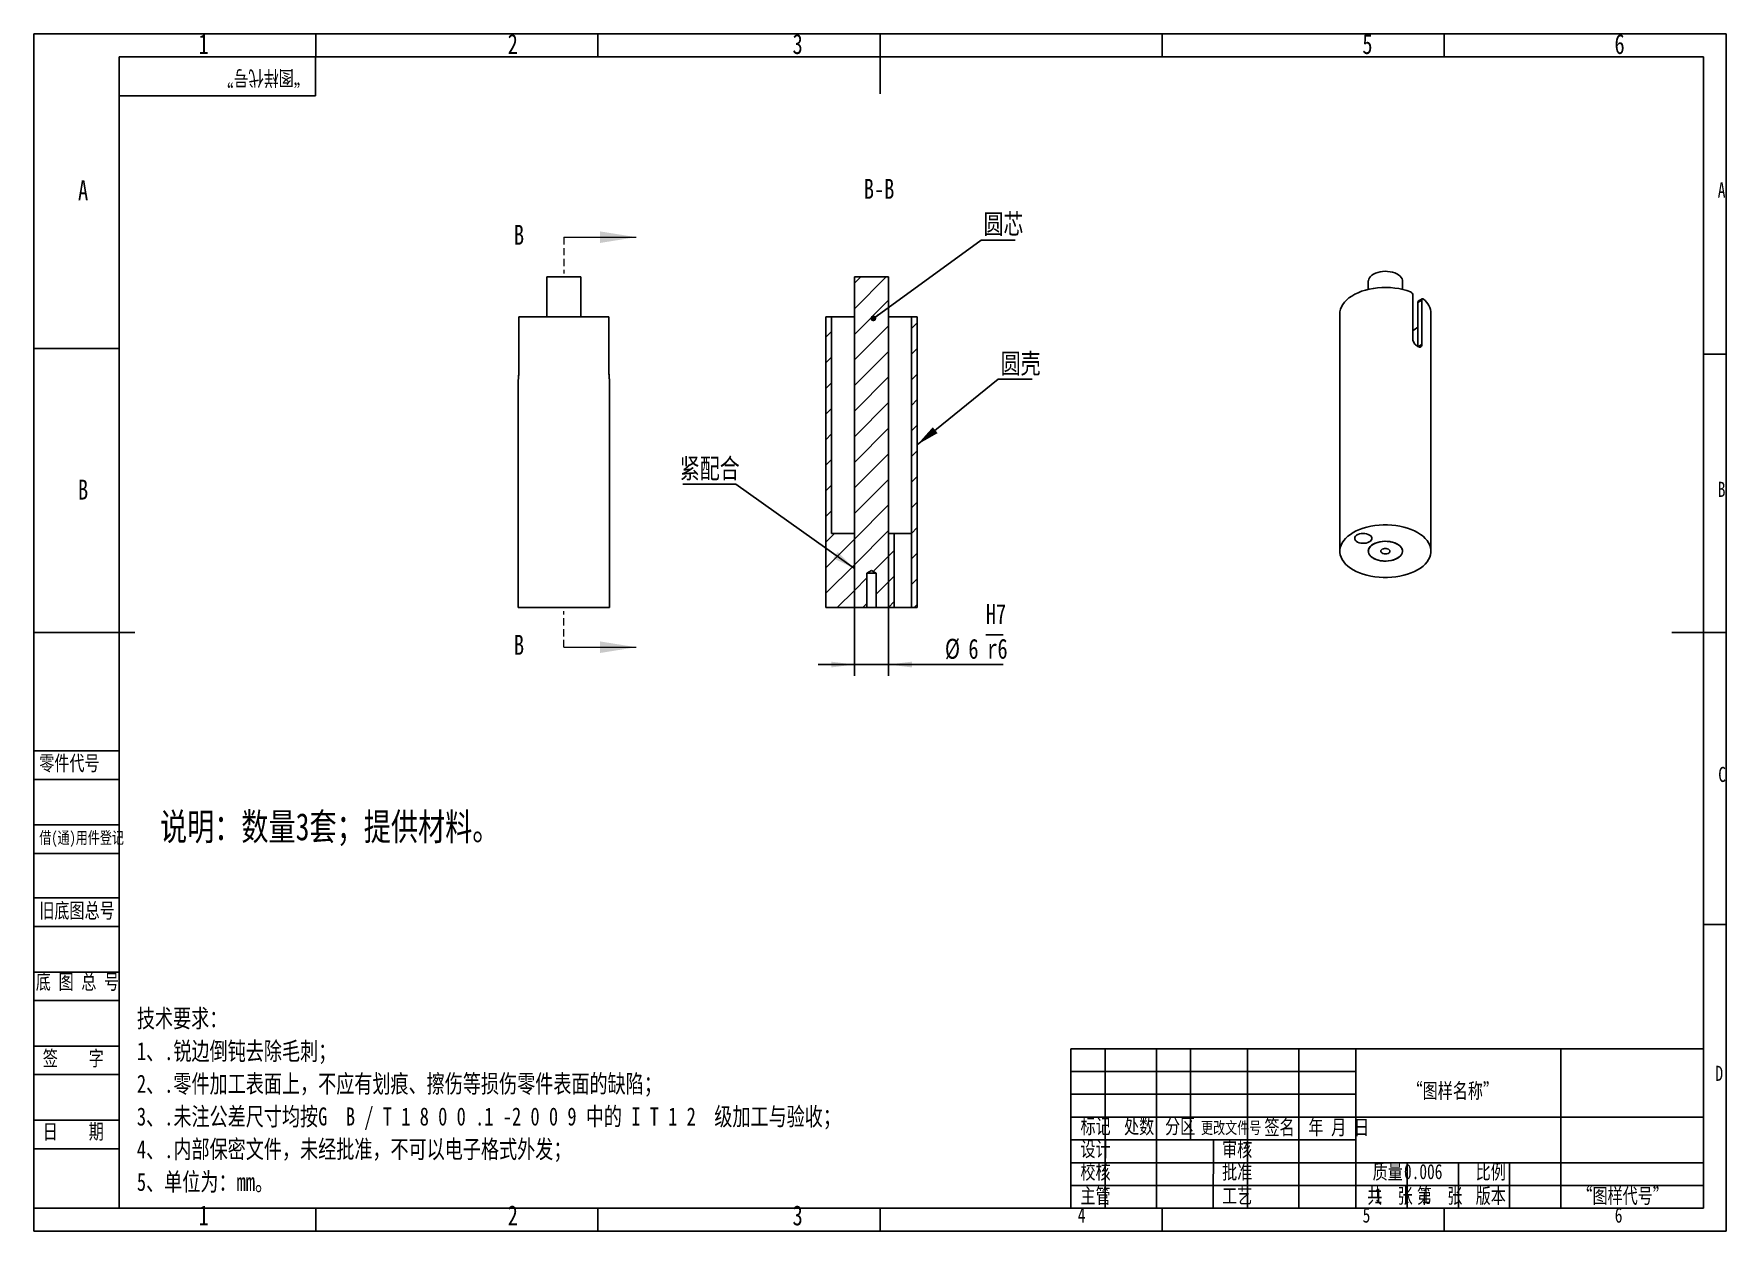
# Model space of a CAD drawing. Header units: millimetres. Extents: x 0 to 297, y 0 to 210.
import ezdxf

# ---------------------------------------------------------------- set-up
doc = ezdxf.new("R2010")
doc.units = ezdxf.units.MM
doc.linetypes.add('HIDDEN', pattern=[1.905, 1.27, -0.635])
doc.layers.add('图框', color=7, linetype='Continuous')
doc.layers.add('粗实线层', color=7, linetype='Continuous', lineweight=25)
doc.styles.add('SLDTEXTSTYLE0', font='HYSWLONGFANGSONG.TTF', dxfattribs={"bigfont": 'bigfont'})
doc.styles.add('SLDTEXTSTYLE1', font='HYSWLONGFANGSONG.TTF')
doc.styles.add('SLDTEXTSTYLE2', font='长仿宋体', dxfattribs={"bigfont": 'bigfont'})
doc.styles.get("Standard").update_dxf_attribs({"font": 'HYSWLONGFANGSONG.TTF'})
doc.dimstyles.new('SLDDIMSTYLE0', dxfattribs={"dimtxt": 3.5, "dimasz": 4.08, "dimexe": 0, "dimexo": 0.0625, "dimgap": 0.875, "dimtad": 2, "dimrnd": 1e-09, "dimzin": 12, "dimdsep": 46, "dimtxsty": 'SLDTEXTSTYLE1', "dimsah": 1, "dimcen": 0.09, "dimadec": 0, "dimazin": 3, "dimtfac": 1, "dimtmove": 0, "dimatfit": 0, "dimfxl": 0, "dimfrac": 2, "dimtolj": 1, "dimarcsym": 0})
doc.dimstyles.new('SLDDIMSTYLE1', dxfattribs={"dimtxt": 0.18, "dimasz": 1.016, "dimexe": 0, "dimexo": 0.0625, "dimgap": 0, "dimtad": 0, "dimtih": 1, "dimtoh": 1, "dimdec": 0, "dimrnd": 1e-09, "dimzin": 0, "dimdsep": 46, "dimtxsty": 'Standard', "dimblk1": 'DOT', "dimblk2": 'DOT', "dimsah": 1, "dimcen": 0.09, "dimadec": 0, "dimazin": 0, "dimtfac": 1.016, "dimtdec": 0, "dimtofl": 0, "dimtmove": 0, "dimatfit": 3, "dimldrblk": 'DOT', "dimfxl": 0, "dimfrac": 2, "dimtolj": 1, "dimtzin": 0, "dimarcsym": 0})
doc.dimstyles.new('SLDDIMSTYLE2', dxfattribs={"dimtxt": 0.18, "dimasz": 4.08, "dimexe": 0, "dimexo": 0.0625, "dimgap": 0, "dimtad": 0, "dimtih": 1, "dimtoh": 1, "dimdec": 0, "dimrnd": 1e-09, "dimzin": 0, "dimdsep": 46, "dimtxsty": 'Standard', "dimsah": 1, "dimcen": 0.09, "dimadec": 0, "dimazin": 0, "dimtfac": 4.08, "dimtdec": 0, "dimtofl": 0, "dimtmove": 0, "dimatfit": 3, "dimfxl": 0, "dimfrac": 2, "dimtolj": 1, "dimtzin": 0, "dimarcsym": 0})

# ---------------------------------------------------------------- blocks, each defined once
blk = doc.blocks.new('SW_NOTE_0')
at = {"layer": '图框', "color": 0, "char_height": 3.175, "attachment_point": 1, "style": 'SLDTEXTSTYLE0'}
for s, insert in [('\\M+18B5A术\\M+19776\\M+18B81\\M+18146', (0, 4.09)), ('1\\M+18141.锐边\\M+1937C钝\\M+18B8E\\M+18F9C\\M+196D1\\M+18E68\\M+18147', (0, -1.64)), ('2\\M+18141.\\M+197EB\\M+18C8F\\M+189C1\\M+18D48\\M+1955C\\M+196CA\\M+18FE3\\M+18143\\M+19573应\\M+1974C划\\M+18DAD\\M+18141\\M+18E43伤\\M+19399损伤\\M+197EB\\M+18C8F\\M+1955C\\M+196CA\\M+19349\\M+1E39E\\M+1E89C\\M+18147', (0, -7.37)), ('3\\M+18141.\\M+196A2\\M+1928D\\M+18CF6\\M+18DB7\\M+18EDA\\M+190A1\\M+18BCF\\M+188C2G  B / T 1 8 0 0 .1 -2 0 0 9 \\M+19286\\M+19349 I T 1 2  级\\M+189C1\\M+18D48\\M+1975E验\\M+19DBE\\M+18147', (0, -13.11)), ('4\\M+18141.\\M+193E0\\M+19594\\M+195DB\\M+196A7\\M+195B6\\M+18C8F\\M+18143\\M+196A2经\\M+194E1\\M+18F79\\M+18143\\M+19573\\M+189C2\\M+188C8电\\M+18E71\\M+18A69\\M+18EAE\\M+18A4F发\\M+18147', (0, -18.84)), ('5\\M+18141单\\M+188CA为\\M+18146mm\\M+18142', (0, -24.57))]:
    blk.add_mtext(s, dxfattribs=dict(at, insert=insert))
blk = doc.blocks.new('_D')
at = {"layer": '图框'}
for p, q in [((144.01, 109.57), (144.01, 97.57)), ((150.01, 109.57), (150.01, 97.57)), ((167.07, 104.79), (170.13, 104.79)), ((144.01, 99.57), (137.66, 99.57)), ((144.01, 99.57), (150.01, 99.57)), ((150.01, 99.57), (170.13, 99.57))]:
    blk.add_line(p, q, dxfattribs=at)
for points in [[(144.01, 99.57), (139.93, 100.08), (139.93, 99.06)], [(150.01, 99.57), (154.09, 99.06), (154.09, 100.08)]]:
    blk.add_solid(points, dxfattribs=at)
at = {"layer": '图框', "char_height": 3.5, "attachment_point": 1, "style": 'SLDTEXTSTYLE1'}
for s, insert in [('H7', (167.07, 110.16)), ('%%c', (159.89, 104.09)), ('6', (164.01, 104.08)), ('r6', (167.33, 104.09))]:
    blk.add_mtext(s, dxfattribs=dict(at, insert=insert))
blk = doc.blocks.new('SW_NOTE_1')
at = {"layer": '图框', "color": 0}
blk.add_line((6, 0), (0, 0), dxfattribs=at)
at = {"layer": '图框', "color": 0, "insert": (0.44, 4.62), "char_height": 3.5, "attachment_point": 1, "style": 'SLDTEXTSTYLE0'}
blk.add_mtext('圆\\M+19063', dxfattribs=at)
blk = doc.blocks.new('_DOT')
at = {"color": 0, "linetype": 'ByBlock', "lineweight": -2}
blk.add_line((-0.5, 0), (-1, 0), dxfattribs=at)
at = {"color": 0, "linetype": 'ByBlock', "const_width": 0.5}
blk.add_lwpolyline([(-0.25, 0, 1), (0.25, 0, 1)], format="xyb", close=True, dxfattribs=at)
blk = doc.blocks.new('SW_NOTE_2')
at = {"layer": '图框', "color": 0}
blk.add_line((6.01, 0), (0, 0), dxfattribs=at)
at = {"layer": '图框', "color": 0, "insert": (0.47, 4.52), "char_height": 3.5, "attachment_point": 1, "style": 'SLDTEXTSTYLE0'}
blk.add_mtext('圆壳', dxfattribs=at)
blk = doc.blocks.new('SW_NOTE_3')
at = {"layer": '图框', "color": 0}
blk.add_line((-9.31, 0), (0, 0), dxfattribs=at)
at = {"layer": '图框', "color": 0, "insert": (-9.81, 4.53), "char_height": 3.5, "attachment_point": 1, "style": 'SLDTEXTSTYLE0'}
blk.add_mtext('紧\\M+1947A\\M+18D87', dxfattribs=at)

msp = doc.modelspace()

# ---------------------------------------------------------------- hatches: boundary and pattern name
at = {"layer": '图框', "linetype": 'Continuous', "lineweight": 18}
h = msp.add_hatch(dxfattribs=at)
h.set_pattern_fill('ANSI31', color=256, angle=3e-322, style=0)
h.paths.add_polyline_path([(150.011, 109.569), (150.011, 167.569), (144.011, 167.569), (144.011, 109.569), (146.211, 109.569), (146.211, 115.569), (147.011, 116.049), (147.811, 115.569), (147.811, 109.569)], flags=0)
h = msp.add_hatch(dxfattribs=at)
h.set_pattern_fill('ANSI31', color=256, angle=3e-322, style=0)
h.paths.add_polyline_path([(140.011, 122.569), (140.011, 160.569), (139.011, 160.569), (139.011, 109.569), (144.011, 109.569), (144.011, 122.569)], flags=0)
h = msp.add_hatch(dxfattribs=at)
h.set_pattern_fill('ANSI31', color=256, angle=3e-322, style=0)
h.paths.add_polyline_path([(155.011, 109.569), (155.011, 160.569), (154.011, 160.569), (154.011, 122.569), (154.011, 109.569)], flags=0)
h = msp.add_hatch(dxfattribs=at)
h.set_pattern_fill('ANSI31', color=256, angle=3e-322, style=0)
h.paths.add_polyline_path([(150.011, 122.569), (150.011, 109.569), (151.011, 109.569), (151.011, 122.569)], flags=0)

# ---------------------------------------------------------------- linework, layer by layer
at = {"color": 7, "linetype": 'HIDDEN', "lineweight": 18}
for p, q in [((93.013, 174.529), (93.013, 168.179)), ((93.013, 102.609), (93.013, 108.959))]:
    msp.add_line(p, q, dxfattribs=at)
at = {"color": 7, "linetype": 'Continuous', "lineweight": 18}
for p, q in [((93.013, 174.529), (105.713, 174.529)), ((93.013, 102.609), (105.713, 102.609))]:
    msp.add_line(p, q, dxfattribs=at)
at = {"color": 7, "linetype": 'Continuous', "lineweight": 25}
for p, q in [((90.013, 167.569), (90.013, 160.569)), ((91.372, 167.569), (90.013, 167.569)), ((96.013, 167.569), (91.372, 167.569)), ((96.013, 160.569), (96.013, 167.569)), ((144.011, 109.569), (144.011, 167.569)), ((144.011, 167.569), (150.011, 167.569)), ((150.011, 167.569), (150.011, 109.569)), ((234.198, 166.81), (234.198, 165.375)), ((240.198, 165.375), (240.198, 166.81)), ((242.024, 156.612), (242.024, 164.369)), ((243.579, 163.471), (242.864, 163.059)), ((243.667, 163.691), (242.95, 163.277)), ((243.579, 163.471), (243.579, 155.714)), ((85.174, 160.569), (100.851, 160.569)), ((139.011, 109.569), (139.011, 160.569)), ((140.011, 160.569), (139.011, 160.569)), ((140.011, 160.569), (140.011, 122.569)), ((144.011, 160.569), (140.011, 160.569)), ((154.011, 160.569), (150.011, 160.569)), ((154.011, 122.569), (154.011, 160.569)), ((155.011, 160.569), (154.011, 160.569)), ((155.011, 160.569), (155.011, 109.569)), ((229.198, 161.094), (229.198, 119.45)), ((242.864, 155.372), (242.864, 163.059)), ((245.198, 119.45), (245.198, 161.094)), ((85.089, 160.069), (85.089, 150.569)), ((100.937, 150.569), (100.937, 160.069)), ((85.013, 149.569), (85.013, 109.569)), ((85.013, 149.569), (85.013, 149.569)), ((101.013, 149.569), (101.012, 149.569)), ((101.013, 109.569), (101.013, 149.569)), ((144.011, 122.569), (140.011, 122.569)), ((144.011, 122.569), (144.011, 109.569)), ((150.011, 109.569), (150.011, 122.569)), ((151.011, 122.569), (150.011, 122.569)), ((151.011, 122.569), (151.011, 109.569)), ((154.011, 122.569), (151.011, 122.569)), ((154.011, 109.569), (154.011, 122.569)), ((147.011, 116.049), (146.211, 115.569)), ((147.811, 115.569), (147.011, 116.049)), ((146.211, 115.569), (146.211, 109.569)), ((146.211, 115.569), (147.811, 115.569)), ((147.811, 109.569), (147.811, 115.569)), ((85.013, 109.569), (93.013, 109.569)), ((93.013, 109.569), (101.013, 109.569)), ((144.011, 109.569), (139.011, 109.569)), ((144.011, 109.569), (146.211, 109.569)), ((146.211, 109.569), (147.811, 109.569)), ((147.811, 109.569), (150.011, 109.569)), ((151.011, 109.569), (150.011, 109.569)), ((151.011, 109.569), (154.011, 109.569)), ((155.011, 109.569), (154.011, 109.569))]:
    msp.add_line(p, q, dxfattribs=at)
at = {"color": 8, "linetype": 'Continuous', "lineweight": 25}
msp.add_line((242.925, 155.337), (243.579, 155.714), dxfattribs=at)
at = {"color": 7, "linetype": 'Continuous', "lineweight": 25, "flags": 128}
for points in [[(234.262, 167.165), (234.203, 166.909), (234.198, 166.81)], [(240.198, 166.81), (240.186, 166.97), (240.111, 167.225), (239.971, 167.471), (239.77, 167.702), (239.51, 167.913), (239.2, 168.1), (238.844, 168.258), (238.452, 168.383), (238.032, 168.474), (237.593, 168.527), (237.145, 168.541), (236.699, 168.518), (236.264, 168.455), (235.849, 168.357), (235.465, 168.223), (235.119, 168.058), (234.82, 167.866), (234.574, 167.649), (234.387, 167.414), (234.262, 167.165)], [(229.198, 161.094), (229.222, 161.45), (229.316, 161.882), (229.48, 162.308), (229.712, 162.723), (230.012, 163.123), (230.375, 163.505), (230.8, 163.866), (231.281, 164.202), (231.815, 164.51), (232.397, 164.788), (233.022, 165.033), (233.684, 165.243), (234.377, 165.416), (235.096, 165.55), (235.833, 165.645), (236.582, 165.699), (237.337, 165.712), (238.091, 165.684), (238.837, 165.614), (239.568, 165.505), (240.278, 165.356), (240.961, 165.17), (241.61, 164.947)], [(231.542, 122.716), (232.088, 123.004), (232.677, 123.261), (233.306, 123.485), (233.967, 123.675), (234.656, 123.829), (235.367, 123.946), (236.093, 124.025), (236.829, 124.064), (237.568, 124.064), (238.304, 124.025), (239.03, 123.946), (239.741, 123.829), (240.43, 123.675), (241.091, 123.485), (241.719, 123.261), (242.309, 123.004), (242.855, 122.716), (243.353, 122.401), (243.798, 122.06), (244.187, 121.698), (244.517, 121.316), (244.784, 120.918), (244.986, 120.508), (245.122, 120.089), (245.19, 119.664), (245.19, 119.237), (245.122, 118.812), (244.986, 118.393), (244.784, 117.983), (244.517, 117.585), (244.187, 117.203), (243.798, 116.841), (243.353, 116.5), (242.855, 116.185), (242.309, 115.897), (241.719, 115.64), (241.091, 115.416), (240.43, 115.226), (239.741, 115.072), (239.03, 114.955), (238.304, 114.876), (237.568, 114.837), (236.829, 114.837), (236.093, 114.876), (235.367, 114.955), (234.656, 115.072), (233.967, 115.226), (233.306, 115.416), (232.677, 115.64), (232.088, 115.897), (231.542, 116.185), (231.044, 116.5), (230.598, 116.841), (230.209, 117.203), (229.88, 117.585), (229.613, 117.983), (229.411, 118.393), (229.275, 118.812), (229.207, 119.237), (229.207, 119.664), (229.275, 120.089), (229.411, 120.508), (229.613, 120.918), (229.88, 121.316), (230.209, 121.698), (230.598, 122.06), (231.044, 122.401), (231.542, 122.716)], [(234.37, 121.083), (234.573, 121.229), (234.717, 121.397), (234.796, 121.579), (234.804, 121.766), (234.743, 121.95), (234.615, 122.122), (234.426, 122.274), (234.184, 122.399), (233.902, 122.491), (233.592, 122.546), (233.269, 122.561), (232.947, 122.536), (232.643, 122.471), (232.37, 122.371), (232.14, 122.238), (231.966, 122.08), (231.854, 121.905), (231.81, 121.719), (231.836, 121.532), (231.931, 121.353), (232.091, 121.19), (232.308, 121.051), (232.571, 120.942), (232.869, 120.868), (233.188, 120.833), (233.512, 120.838), (233.827, 120.883), (234.117, 120.966), (234.37, 121.083)], [(239.32, 118.226), (239.612, 118.422), (239.851, 118.641), (240.03, 118.878), (240.146, 119.129), (240.196, 119.386), (240.18, 119.644), (240.096, 119.899), (239.948, 120.143), (239.739, 120.372), (239.472, 120.58), (239.155, 120.763), (238.794, 120.917), (238.398, 121.038), (237.975, 121.123), (237.534, 121.171), (237.086, 121.181), (236.641, 121.152), (236.208, 121.085), (235.797, 120.982), (235.417, 120.844), (235.077, 120.675), (234.785, 120.479), (234.546, 120.26), (234.367, 120.022), (234.251, 119.772), (234.2, 119.515), (234.217, 119.257), (234.301, 119.002), (234.449, 118.758), (234.658, 118.529), (234.924, 118.321), (235.242, 118.138), (235.602, 117.984), (235.999, 117.863), (236.422, 117.778), (236.863, 117.73), (237.311, 117.72), (237.756, 117.749), (238.189, 117.816), (238.6, 117.919), (238.98, 118.057), (239.32, 118.226)], [(234.262, 119.806), (234.203, 119.549), (234.211, 119.291), (234.286, 119.035), (234.426, 118.789), (234.627, 118.558), (234.886, 118.347), (235.197, 118.16), (235.553, 118.003), (235.945, 117.877), (236.365, 117.787), (236.804, 117.734), (237.252, 117.719), (237.698, 117.743), (238.133, 117.805), (238.548, 117.904), (238.932, 118.037), (239.278, 118.202), (239.577, 118.395), (239.823, 118.611), (240.01, 118.846), (240.135, 119.095), (240.194, 119.352), (240.186, 119.61), (240.111, 119.866), (239.971, 120.112), (239.77, 120.343), (239.51, 120.554), (239.2, 120.741), (238.844, 120.898), (238.452, 121.024), (238.032, 121.114), (237.593, 121.167), (237.145, 121.182), (236.699, 121.158), (236.264, 121.096), (235.849, 120.997), (235.465, 120.864), (235.119, 120.699), (234.82, 120.506), (234.574, 120.29), (234.387, 120.055), (234.262, 119.806)], [(236.415, 119.545), (236.402, 119.408), (236.459, 119.274), (236.582, 119.156), (236.76, 119.064), (236.976, 119.007), (237.213, 118.989), (237.448, 119.012), (237.661, 119.074), (237.833, 119.169), (237.948, 119.289), (237.997, 119.424), (237.975, 119.561), (237.884, 119.688), (237.732, 119.795), (237.533, 119.87), (237.304, 119.908), (237.065, 119.906), (236.839, 119.863), (236.644, 119.783), (236.499, 119.674), (236.415, 119.545)]]:
    msp.add_lwpolyline(points, dxfattribs=at)
at = {"color": 7, "linetype": 'Continuous', "lineweight": 25}
for centre, radius, start, end in [((241.861, 160.975), 3.339, 2.04683, 52.96834), ((239.237, 163.306), 5.847, 298.46927, 308.35173), ((239.089, 148.854), 7.533, 59.38163, 60.62374)]:
    msp.add_arc(centre, radius, start, end, dxfattribs=at)
for points, knots in [([(242.024, 164.369), (242.024, 164.478), (241.979, 164.604), (241.828, 164.818), (241.721, 164.905), (241.61, 164.947)], [0, 0, 0, 0, 0.5, 0.5, 1, 1, 1, 1]), ([(243.872, 163.641), (243.799, 163.705), (243.724, 163.723), (243.613, 163.661), (243.579, 163.58), (243.579, 163.471)], [0, 0, 0, 0, 0.5, 0.5, 1, 1, 1, 1]), ([(85.174, 160.569), (85.148, 160.569), (85.125, 160.516), (85.096, 160.332), (85.089, 160.202), (85.089, 160.069)], [0, 0, 0, 0, 0.5, 0.5, 1, 1, 1, 1]), ([(100.937, 160.069), (100.937, 160.202), (100.93, 160.332), (100.9, 160.516), (100.878, 160.569), (100.851, 160.569)], [0, 0, 0, 0, 0.5, 0.5, 1, 1, 1, 1]), ([(242.864, 163.059), (242.868, 163.101), (242.875, 163.185), (242.911, 163.257), (242.944, 163.268), (242.953, 163.271)], [0, 0, 0, 0, 0.4238258, 0.8476142, 1, 1, 1, 1]), ([(242.784, 155.418), (242.689, 155.472), (242.594, 155.544), (242.413, 155.719), (242.328, 155.82), (242.112, 156.147), (242.024, 156.396), (242.024, 156.612)], [0, 0, 0, 0, 0.25, 0.25, 0.5, 0.5, 1, 1, 1, 1]), ([(243.579, 155.714), (243.579, 155.606), (243.564, 155.512), (243.502, 155.361), (243.456, 155.305), (243.28, 155.203), (243.11, 155.227), (242.926, 155.337)], [0, 0, 0, 0, 0.25, 0.25, 0.5, 0.5, 1, 1, 1, 1]), ([(85.089, 150.569), (85.089, 150.436), (85.085, 150.307), (85.072, 150.065), (85.063, 149.954), (85.035, 149.678), (85.017, 149.569), (85.013, 149.569)], [0, 0, 0, 0, 0.25, 0.25, 0.5, 0.5, 1, 1, 1, 1]), ([(101.012, 149.569), (101.011, 149.569), (101.006, 149.595), (100.991, 149.695), (100.981, 149.769), (100.953, 150.045), (100.937, 150.304), (100.937, 150.569)], [0, 0, 0, 0, 0.25, 0.25, 0.5, 0.5, 1, 1, 1, 1])]:
    msp.add_open_spline(points, degree=3, knots=knots, dxfattribs=at)
at = {"color": 7, "linetype": 'Continuous', "lineweight": 18}
for points in [[(105.713, 174.529), (99.363, 175.545), (99.363, 173.513)], [(105.713, 102.609), (99.363, 103.625), (99.363, 101.593)]]:
    msp.add_solid(points, dxfattribs=at)
at = {"layer": '图框'}
for p, q in [((0, 0.19), (0, 210.19)), ((0, 210.19), (297, 210.19)), ((49.5, 210.19), (49.5, 206.19)), ((99, 210.19), (99, 206.19)), ((198, 210.19), (198, 206.19)), ((247.5, 210.19), (247.5, 206.19)), ((297, 0.19), (297, 210.19)), ((0, 155), (15, 155)), ((297, 154), (293, 154)), ((0, 84.431), (15, 84.431)), ((0, 79.431), (15, 79.431)), ((0, 71.431), (15, 71.431)), ((0, 66.431), (15, 66.431)), ((0, 58.64), (15, 58.64)), ((0, 53.64), (15, 53.64)), ((297, 54), (293, 54)), ((0, 45.64), (15, 45.64)), ((0, 40.64), (15, 40.64)), ((0, 32.64), (15, 32.64)), ((0, 27.64), (15, 27.64)), ((182, 28.19), (232, 28.19)), ((182, 24.19), (232, 24.19)), ((0, 19.64), (15, 19.64)), ((0, 14.64), (15, 14.64)), ((241, 11.19), (241, 12.19)), ((259, 11.19), (259, 12.19)), ((241, 11.19), (241, 4.19)), ((259, 11.19), (259, 4.19)), ((49.5, 0.19), (49.5, 4.19)), ((99, 0.19), (99, 4.19)), ((198, 0.19), (198, 4.19)), ((247.5, 0.19), (247.5, 4.19)), ((0, 0.19), (297, 0.19))]:
    msp.add_line(p, q, dxfattribs=at)
at = {"layer": '图框', "lineweight": 25}
for p, q in [((148.5, 210.19), (148.5, 199.659)), ((0, 105.19), (17.725, 105.19)), ((297, 105.19), (287.44, 105.19)), ((182, 32.19), (182, 4.19)), ((182, 32.19), (293, 32.19)), ((188, 32.19), (188, 4.19)), ((197, 32.19), (197, 25.19)), ((203, 32.19), (203, 16.19)), ((213, 32.19), (213, 4.19)), ((222, 32.19), (222, 4.19)), ((232, 32.19), (232, 4.19)), ((268, 32.19), (268, 4.19)), ((197, 25.19), (197, 4.19)), ((182, 20.19), (293, 20.19)), ((182, 16.19), (232, 16.19)), ((207, 16.19), (206.996, 4.19)), ((182, 12.19), (293, 12.19)), ((250, 12.19), (250, 4.19)), ((182, 8.19), (209.89, 8.19)), ((209.89, 8.19), (293, 8.19)), ((0, 4.19), (293, 4.19)), ((148.5, 0.19), (148.5, 4.19))]:
    msp.add_line(p, q, dxfattribs=at)
at = {"layer": '图框', "linetype": 'Continuous', "lineweight": 25}
for p, q in [((15, 4.19), (15, 206.19)), ((15, 206.19), (293, 206.19)), ((293, 4.19), (293, 206.19))]:
    msp.add_line(p, q, dxfattribs=at)
at = {"layer": '粗实线层'}
for p, q in [((49.434, 199.311), (49.434, 206.19)), ((15, 199.311), (49.434, 199.311))]:
    msp.add_line(p, q, dxfattribs=at)

# ---------------------------------------------------------------- block references
at = {"layer": '图框'}
for name, p in [('SW_NOTE_1', (166.229, 173.98)), ('SW_NOTE_2', (169.214, 149.602)), ('SW_NOTE_3', (123.183, 131.194)), ('SW_NOTE_0', (18.079, 35))]:
    msp.add_blockref(name, p, dxfattribs=at)

# ---------------------------------------------------------------- texts
at = {"color": 7, "linetype": 'Continuous', "char_height": 3.5, "attachment_point": 1, "style": 'SLDTEXTSTYLE1'}
for insert in [(84.253, 176.694), (84.253, 104.774)]:
    msp.add_mtext('B', dxfattribs=dict(at, insert=insert))
at = {"layer": '图框'}
for s, insert, char_height, attachment_point, style in [('1', (29.794, 210.159), 3.5, 2, 'SLDTEXTSTYLE1'), ('2', (84.044, 210.159), 3.5, 2, 'SLDTEXTSTYLE1'), ('3', (134.044, 210.159), 3.5, 2, 'SLDTEXTSTYLE1'), ('5', (234.044, 210.159), 3.5, 2, 'SLDTEXTSTYLE1'), ('6', (278.297, 210.159), 3.5, 2, 'SLDTEXTSTYLE1'), ('A', (8.645, 184.499), 3.5, 2, 'SLDTEXTSTYLE1'), ('B-B', (148.338, 184.755), 3.5, 2, 'SLDTEXTSTYLE1'), ('A', (296.202, 184.124), 2.646, 2, 'SLDTEXTSTYLE1'), ('B', (8.645, 131.999), 3.5, 2, 'SLDTEXTSTYLE1'), ('B', (296.202, 131.624), 2.646, 2, 'SLDTEXTSTYLE1'), ('\\M+197EB\\M+18C8F\\M+191E3\\M+18D86', (0.958, 83.606), 2.64583, 1, 'SLDTEXTSTYLE0'), ('C', (296.285, 81.624), 2.646, 2, 'SLDTEXTSTYLE1'), ('说\\M+196BE\\M+18146\\M+19094\\M+197CA3\\M+19385\\M+18147\\M+192F1\\M+18B9F\\M+18DDE\\M+197BF\\M+18142', (22.132, 73.507), 4.7625, 1, 'SLDTEXTSTYLE0'), ('\\M+18ED8(\\M+192CA)\\M+19770\\M+18C8F\\M+1936F记', (0.958, 70.259), 2.11667, 1, 'SLDTEXTSTYLE0'), ('\\M+18B8C\\M+192EA图总\\M+18D86', (0.958, 57.736), 2.64583, 1, 'SLDTEXTSTYLE0'), ('\\M+192EA 图 总 \\M+18D86', (0.341, 45.257), 2.64583, 1, 'SLDTEXTSTYLE0'), ('  签    \\M+18E9A', (5.569, 31.827), 2.64583, 2, 'SLDTEXTSTYLE0'), ('D', (295.785, 29.186), 2.646, 2, 'SLDTEXTSTYLE1'), ('\\M+18167图样\\M+196BC\\M+18FCC\\M+18168', (249.026, 26.13), 2.64583, 2, 'SLDTEXTSTYLE0'), ('  \\M+193FA    \\M+18AFA', (5.569, 18.981), 2.64583, 2, 'SLDTEXTSTYLE0'), ('标记', (186.329, 19.922), 2.6458, 2, 'SLDTEXTSTYLE0'), ('处\\M+19094', (193.976, 19.922), 2.6458, 2, 'SLDTEXTSTYLE0'), ('\\M+195AA\\M+18BE6', (201.179, 19.922), 2.64583, 2, 'SLDTEXTSTYLE0'), ('\\M+18D58\\M+189FC\\M+195B6\\M+18C8F\\M+18D86', (210.129, 19.378), 2.11667, 2, 'SLDTEXTSTYLE0'), ('签\\M+196BC', (218.616, 19.731), 2.6458, 2, 'SLDTEXTSTYLE0'), ('\\M+1944E \\M+18C8E \\M+193FA', (229.008, 19.731), 2.64583, 2, 'SLDTEXTSTYLE0'), ('设计', (186.329, 15.916), 2.6458, 2, 'SLDTEXTSTYLE0'), ('审\\M+18A6A', (211.184, 15.916), 2.6458, 2, 'SLDTEXTSTYLE0'), ('\\M+18D5A\\M+18A6A', (186.329, 11.956), 2.64583, 2, 'SLDTEXTSTYLE0'), ('\\M+194E1\\M+18F79', (211.184, 11.956), 2.64583, 2, 'SLDTEXTSTYLE0'), ('质\\M+197CA', (237.605, 11.956), 2.6458, 2, 'SLDTEXTSTYLE0'), ('0.006', (240.457, 11.956), 2.6458, 1, 'SLDTEXTSTYLE1'), ('\\M+194E4\\M+197E1', (255.686, 11.956), 2.64583, 2, 'SLDTEXTSTYLE0'), ('\\M+18EE5\\M+18AC7', (186.329, 7.709), 2.64583, 2, 'SLDTEXTSTYLE0'), ('\\M+18D48艺', (211.184, 7.709), 2.6458, 2, 'SLDTEXTSTYLE0'), ('\\M+18BA4  张 ', (238.009, 7.709), 2.64583, 2, 'SLDTEXTSTYLE0'), ('1', (235.275, 7.709), 2.646, 1, 'SLDTEXTSTYLE1'), ('\\M+191E6  张', (246.718, 7.709), 2.64583, 2, 'SLDTEXTSTYLE0'), ('1', (243.615, 7.709), 2.646, 1, 'SLDTEXTSTYLE1'), ('\\M+194C5\\M+1967B', (255.686, 7.709), 2.64583, 2, 'SLDTEXTSTYLE0'), ('\\M+18167图样\\M+191E3\\M+18D86\\M+18168', (270.841, 7.709), 2.64583, 1, 'SLDTEXTSTYLE0'), ('1', (29.794, 4.701), 3.5, 2, 'SLDTEXTSTYLE1'), ('2', (84.044, 4.701), 3.5, 2, 'SLDTEXTSTYLE1'), ('3', (134.044, 4.701), 3.5, 2, 'SLDTEXTSTYLE1'), ('4', (183.875, 4.326), 2.646, 2, 'SLDTEXTSTYLE1'), ('5', (233.875, 4.326), 2.646, 2, 'SLDTEXTSTYLE1'), ('6', (278.125, 4.326), 2.646, 2, 'SLDTEXTSTYLE1')]:
    msp.add_mtext(s, dxfattribs=dict(at, insert=insert, char_height=char_height, attachment_point=attachment_point, style=style))
at = {"layer": '图框', "insert": (48.323, 201.074), "char_height": 2.64583, "attachment_point": 1, "rotation": 180, "style": 'SLDTEXTSTYLE2'}
msp.add_mtext('\\M+18167图样\\M+191E3\\M+18D86\\M+18168', dxfattribs=at)

# ---------------------------------------------------------------- dimensions: what is measured, and where the dimension line sits
at = {"layer": '图框'}
dim = msp.add_linear_dim(base=(150.011, 99.569), p1=(144.011, 109.569), p2=(150.011, 109.569), text='%%c<>\\SH7/r6;', dimstyle='SLDDIMSTYLE0', dxfattribs=at)
dim.commit()
dim.dimension.update_dxf_attribs({"geometry": '_D', "text_midpoint": (165.011, 99.569), "dimtype": 160})

# ---------------------------------------------------------------- leaders
for points, dimstyle in [([(147.332, 160.286), (166.229, 173.98)], 'SLDDIMSTYLE1'), ([(155.011, 138.111), (169.214, 149.602)], 'SLDDIMSTYLE2'), ([(144.011, 116.396), (123.183, 131.194)], 'SLDDIMSTYLE2')]:
    msp.add_leader(points, dimstyle=dimstyle, dxfattribs=at)

doc.saveas('drawing.dxf')
